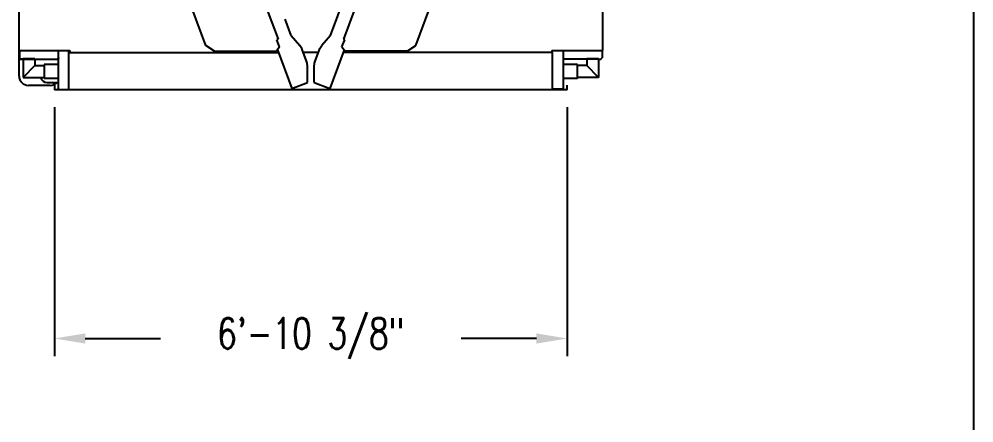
# Model space of a CAD drawing. Header units: millimetres. Extents: x 16200 to 32328, y 18593 to 29476.
# Drawn here: x 16876.7 to 17030.2, y 18839.1 to 18904 of the extents above; entities that cross this region are included whole.
import ezdxf

# ---------------------------------------------------------------- set-up
doc = ezdxf.new("R2010")
doc.units = ezdxf.units.MM
doc.header["$LTSCALE"] = 5
doc.layers.add('RECIRCULATION-CONTROL', color=3, linetype='Continuous')
doc.layers.add('UNIT', color=6, linetype='Continuous')
doc.styles.add('SUBMITTAL', font='romans.shx', dxfattribs={"width": 0.75})
doc.dimstyles.new('SUBMITTAL', dxfattribs={"dimtxt": 0.09375, "dimasz": 0.09375, "dimexe": 0.03125, "dimexo": 0.0625, "dimgap": 0.0625, "dimtad": 0, "dimdec": 4, "dimzin": 4, "dimdsep": 46, "dimlunit": 4, "dimtxsty": 'SUBMITTAL', "dimcen": 0.09375, "dimclre": 6, "dimadec": 0, "dimazin": 0, "dimtfac": 1, "dimtdec": 0, "dimtofl": 0, "dimtmove": 0, "dimatfit": 3, "dimfxl": 0, "dimfrac": 2, "dimtolj": 1, "dimtzin": 4, "dimarcsym": 0})

# ---------------------------------------------------------------- blocks, each defined once
blk = doc.blocks.new('*D6')
at = {"layer": 'UNIT', "color": 6, "lineweight": -2}
for p, q in [((16882.44, 18889.84), (16882.44, 18849.84)), ((16964.82, 18889.84), (16964.82, 18849.84))]:
    blk.add_line(p, q, dxfattribs=at)
at = {"layer": 'UNIT', "color": 3, "lineweight": -2}
for p, q in [((16887.37, 18852.66), (16899.48, 18852.66)), ((16959.89, 18852.66), (16947.78, 18852.66))]:
    blk.add_line(p, q, dxfattribs=at)
at = {"layer": 'UNIT', "color": 3}
for points in [[(16887.37, 18853.48), (16887.37, 18851.84), (16882.44, 18852.66)], [(16959.89, 18853.48), (16959.89, 18851.84), (16964.82, 18852.66)]]:
    blk.add_solid(points, dxfattribs=at)
at = {"layer": 'UNIT', "color": 3, "insert": (16923.63, 18852.66), "char_height": 4.9294, "attachment_point": 5, "style": 'SUBMITTAL'}
blk.add_mtext('\\A1;6\'-10 3/8"', dxfattribs=at)
blk = doc.blocks.new('BORDER')
blk.add_line((1, 0), (1, 1))

msp = doc.modelspace()

# ---------------------------------------------------------------- linework, layer by layer
at = {"layer": 'RECIRCULATION-CONTROL'}
for p, q in [((16876.7353, 18894.8535), (16876.7353, 18898.9392)), ((16876.7353, 18897.5934), (16877.3655, 18897.5934)), ((16877.3655, 18897.6339), (16877.3655, 18894.634)), ((16879.267, 18896.5355), (16877.3655, 18894.634)), ((16879.267, 18896.5355), (16880.7671, 18896.5355)), ((16879.2671, 18897.6339), (16879.2671, 18896.5355)), ((16880.7671, 18896.6871), (16880.7671, 18894.4824)), ((16883.0663, 18896.6871), (16880.7671, 18896.6871)), ((16966.5171, 18896.6871), (16964.1913, 18896.6871)), ((16966.5171, 18894.4824), (16966.5171, 18896.6871)), ((16967.9905, 18896.5355), (16966.5171, 18896.5355)), ((16967.9905, 18897.6339), (16967.9905, 18896.5355)), ((16969.8921, 18897.6339), (16967.9905, 18897.6339)), ((16969.892, 18894.634), (16967.9905, 18896.5355)), ((16969.8921, 18897.6339), (16969.8921, 18894.634)), ((16877.3655, 18894.634), (16880.7671, 18894.634)), ((16881.7353, 18893.3535), (16878.2353, 18893.3535)), ((16883.0663, 18894.4824), (16880.7671, 18894.4824)), ((16881.2539, 18893.8397), (16882.9282, 18893.8397)), ((16966.5171, 18894.4824), (16964.1913, 18894.4824)), ((16969.892, 18894.634), (16966.5171, 18894.634))]:
    msp.add_line(p, q, dxfattribs=at)
for centre, radius, start, end in [((16878.2353, 18894.8535), 1.5, 180, 270), ((16881.2356, 18894.9383), 1.0988, 196.082201, 270.957368), ((16881.7353, 18894.8535), 1.5, 270, 317.479573), ((16883.066, 18893.8397), 0.1378, 180, 270.106312)]:
    msp.add_arc(centre, radius, start, end, dxfattribs=at)
msp.add_ellipse((16878.3163, 18897.6339), major_axis=(-0.9508, 0), ratio=0.00530952, start_param=3.14159267, end_param=6.28318533, dxfattribs=at)
at = {"layer": 'UNIT'}
for p, q in [((16876.7353, 18898.9392), (16876.7353, 18973.3122)), ((16970.5222, 18973.3122), (16970.5222, 18898.9392)), ((16892.6646, 18969.6998), (16918.3676, 18900.773)), ((16954.5913, 18969.7005), (16928.8908, 18900.7727)), ((16906.7637, 18899.7821), (16882.261, 18965.49)), ((16926.7716, 18901.3748), (16950.7283, 18965.6181)), ((16940.4947, 18899.7822), (16964.9564, 18965.3875)), ((16920.4859, 18901.3748), (16919.5026, 18904.0119)), ((16920.4859, 18901.3748), (16921.8745, 18899.7718)), ((16926.7716, 18901.3748), (16925.383, 18899.7718)), ((16908.1358, 18898.8294), (16906.7637, 18899.7821)), ((16918.6178, 18899.5322), (16918.1299, 18898.8295)), ((16918.3676, 18900.773), (16918.1811, 18900.7034)), ((16918.6178, 18899.5322), (16918.1811, 18900.7034)), ((16928.6405, 18899.5319), (16929.0772, 18900.7032)), ((16928.6405, 18899.5319), (16929.1285, 18898.8292)), ((16929.0772, 18900.7032), (16928.8908, 18900.7727)), ((16939.1226, 18898.8295), (16940.4947, 18899.7822)), ((16876.7353, 18898.9392), (16884.8899, 18898.9392)), ((16876.8163, 18898.9392), (16876.8163, 18897.7917)), ((16883.0663, 18892.6597), (16883.0663, 18898.9392)), ((16884.6913, 18898.9392), (16884.6913, 18892.6597)), ((16884.8899, 18898.9392), (16884.8899, 18898.6597)), ((16884.8899, 18898.6597), (16918.43, 18898.6597)), ((16908.1358, 18898.8294), (16918.1299, 18898.8295)), ((16918.2839, 18899.0513), (16920.5872, 18892.8745)), ((16922.9394, 18897.2738), (16922.2535, 18899.1132)), ((16924.8349, 18898.6597), (16922.4226, 18898.6597)), ((16924.3181, 18897.2738), (16925.004, 18899.1132)), ((16928.9738, 18899.052), (16926.6703, 18892.8745)), ((16962.4413, 18898.6597), (16928.8275, 18898.6597)), ((16939.1226, 18898.8295), (16929.1285, 18898.8292)), ((16962.3677, 18898.9392), (16970.5222, 18898.9392)), ((16962.3677, 18898.9392), (16962.3677, 18898.6597)), ((16962.4413, 18898.6597), (16962.4413, 18892.7832)), ((16964.1913, 18898.9392), (16964.1913, 18892.6597)), ((16970.4413, 18898.9392), (16970.4413, 18897.7917)), ((16877.3655, 18897.5934), (16877.0148, 18897.5934)), ((16877.3655, 18897.5934), (16882.8677, 18897.5934)), ((16923.0841, 18893.8056), (16923.0841, 18896.5279)), ((16924.1734, 18893.8056), (16924.1734, 18896.5279)), ((16969.8921, 18897.5934), (16964.3898, 18897.5934)), ((16969.8921, 18897.5934), (16970.2427, 18897.5934)), ((16882.4413, 18893.4097), (16882.4413, 18892.6597)), ((16920.5872, 18892.8745), (16923.0841, 18893.8056)), ((16924.1734, 18893.8056), (16926.6703, 18892.8745)), ((16964.8163, 18892.6597), (16964.8163, 18893.4097)), ((16964.8163, 18892.6597), (16882.4413, 18892.6597)), ((16962.4413, 18892.7832), (16964.1913, 18892.7832))]:
    msp.add_line(p, q, dxfattribs=at)
for centre, start, end in [((16877.0129, 18897.79), 179.499578, 270.57135), ((16970.2447, 18897.79), 269.42865, 0.500422)]:
    msp.add_arc(centre, 0.1966, start, end, dxfattribs=at)
for points, knots in [([(16922.2535, 18899.1132), (16922.2491, 18899.1249), (16922.2446, 18899.1366), (16922.24, 18899.1483), (16922.1525, 18899.3689), (16922.0157, 18899.5712), (16921.8745, 18899.7718)], [-1, -1, -1, -1, -0.949808972, -0.949808972, -0.949808972, 0, 0, 0, 0]), ([(16925.004, 18899.1132), (16925.0084, 18899.1249), (16925.0129, 18899.1366), (16925.0175, 18899.1483), (16925.105, 18899.3689), (16925.2419, 18899.5712), (16925.383, 18899.7718)], [-1, -1, -1, -1, -0.949808972, -0.949808972, -0.949808972, 0, 0, 0, 0]), ([(16883.0663, 18897.7917), (16883.0663, 18897.7321), (16883.0377, 18897.6731), (16882.9908, 18897.6361), (16882.956, 18897.6086), (16882.9117, 18897.5933), (16882.8673, 18897.5934)], [-1, -1, -1, -1, -0.42651466, -0.42651466, -0.42651466, 0, 0, 0, 0]), ([(16923.0841, 18896.5279), (16923.0828, 18896.5408), (16923.0815, 18896.5537), (16923.0802, 18896.5666), (16923.0554, 18896.8106), (16923.0223, 18897.0515), (16922.9394, 18897.2738)], [-1, -1, -1, -1, -0.949808972, -0.949808972, -0.949808972, 0, 0, 0, 0]), ([(16924.1734, 18896.5279), (16924.1747, 18896.5408), (16924.176, 18896.5537), (16924.1773, 18896.5666), (16924.2022, 18896.8106), (16924.2352, 18897.0515), (16924.3181, 18897.2738)], [-1, -1, -1, -1, -0.949808972, -0.949808972, -0.949808972, 0, 0, 0, 0]), ([(16964.1913, 18897.7917), (16964.1913, 18897.7321), (16964.2199, 18897.6731), (16964.2667, 18897.6361), (16964.3015, 18897.6086), (16964.3458, 18897.5933), (16964.3903, 18897.5934)], [-1, -1, -1, -1, -0.42651466, -0.42651466, -0.42651466, 0, 0, 0, 0])]:
    msp.add_open_spline(points, degree=3, knots=knots, dxfattribs=at)
for points in [[(16877.0144, 18897.5934), (16877.0147, 18897.5934), (16877.015, 18897.5934), (16877.0153, 18897.5934)], [(16882.8681, 18897.5934), (16882.8678, 18897.5934), (16882.8675, 18897.5934), (16882.8673, 18897.5934)], [(16964.3894, 18897.5934), (16964.3897, 18897.5934), (16964.39, 18897.5934), (16964.3903, 18897.5934)], [(16964.3894, 18897.5934), (16964.3897, 18897.5934), (16964.39, 18897.5934), (16964.3903, 18897.5934)], [(16970.2431, 18897.5934), (16970.2428, 18897.5934), (16970.2425, 18897.5934), (16970.2423, 18897.5934)]]:
    msp.add_open_spline(points, degree=3, dxfattribs=at)

# ---------------------------------------------------------------- block references
at = {"xscale": 829.7698563356048, "yscale": 622.3273922517036, "zscale": 829.7698563356048}
msp.add_blockref('BORDER', (16200.4572, 18593.206), dxfattribs=at)

# ---------------------------------------------------------------- dimensions: what is measured, and where the dimension line sits
at = {"layer": 'UNIT', "color": 3}
dim = msp.add_linear_dim(base=(16964.8163, 18852.6597), p1=(16882.4413, 18892.6597), p2=(16964.8163, 18892.6597), dimstyle='SUBMITTAL', override={"dimscale": 70.42, "dimtxt": 0.07, "dimasz": 0.07, "dimexe": 0.04, "dimexo": 0.04, "dimgap": 0.03125, "dimdec": 3, "dimzin": 3, "dimclrd": 3, "dimclrt": 3, "dimtdec": 3, "dimtix": 1}, dxfattribs=at)
dim.commit()
dim.dimension.update_dxf_attribs({"geometry": '*D6', "text_midpoint": (16923.6288, 18852.6597), "dimtype": 160})

doc.saveas('drawing.dxf')
